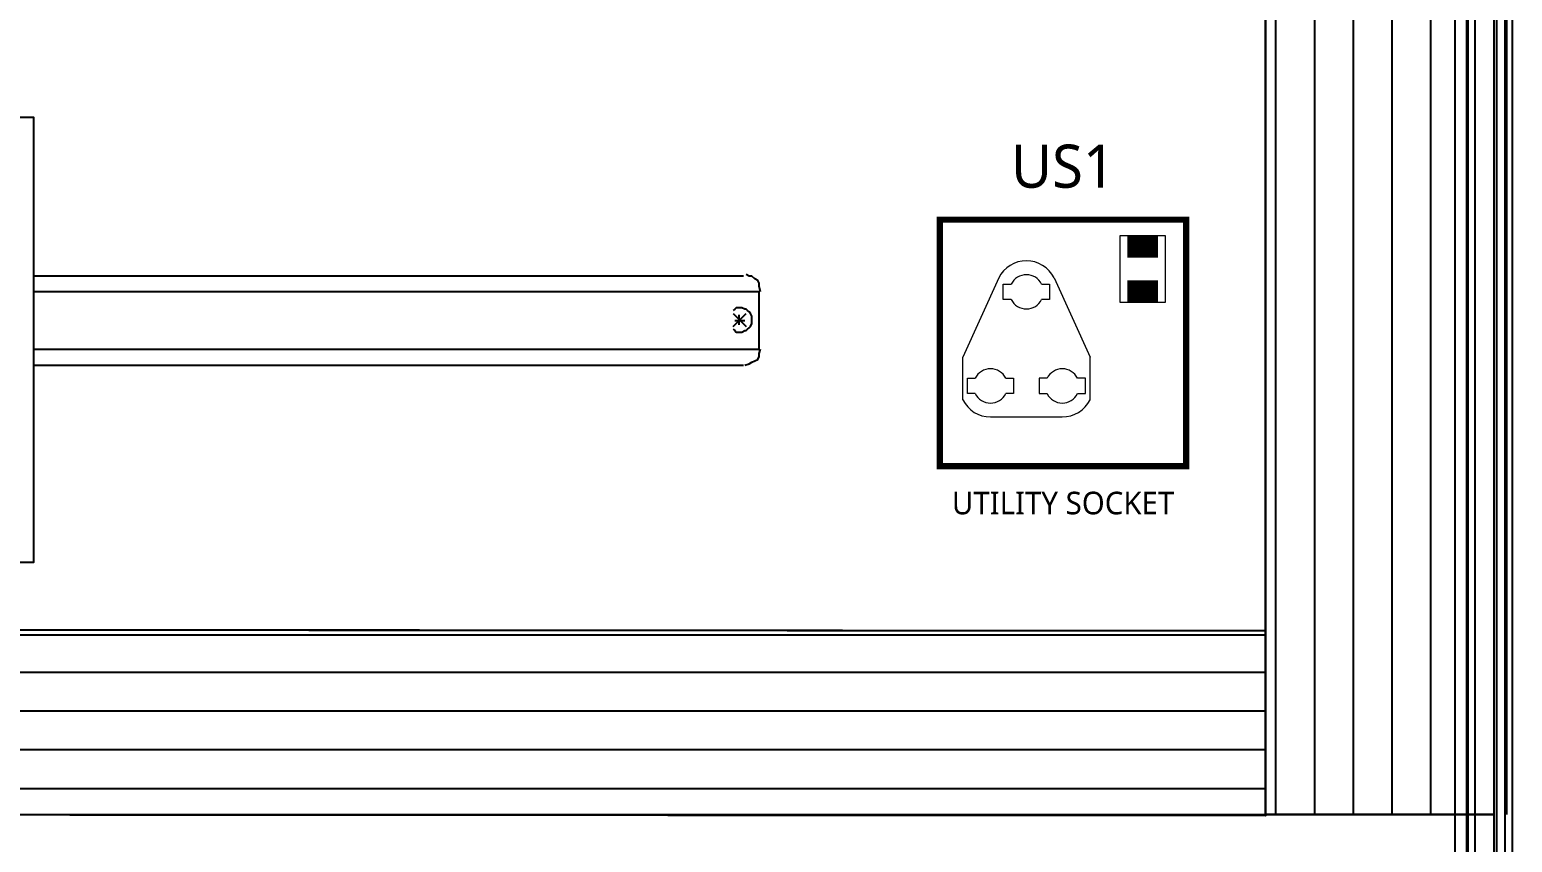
# Model space of a CAD drawing. Header units: inches. Extents: x 100535554 to 201081702, y 63708552 to 127420865.
# Drawn here: x 100541775.4 to 100541871.8, y 63710398.8 to 63710451.5 of the extents above; entities that cross this region are included whole.
import ezdxf
from ezdxf.enums import TextEntityAlignment as Align

# ---------------------------------------------------------------- set-up
doc = ezdxf.new("R2010")
doc.units = ezdxf.units.IN
doc.header["$MEASUREMENT"] = 0
doc.styles.add('MtXpl_Segoe_UI', font='segoeui.ttf')

# ---------------------------------------------------------------- blocks, each defined once
blk = doc.blocks.new('SOCKET')
at = {"lineweight": 13}
for p, q in [((-4.5, -56.58), (-16.16, -82.3)), ((13.5, -56.58), (25.16, -82.3)), ((-16.16, -96.2), (-16.16, -82.3)), ((25.16, -96.2), (25.16, -82.3)), ((-7.16, -101.74), (16.16, -101.74))]:
    blk.add_line(p, q, dxfattribs=at)
at = {"lineweight": 13, "const_width": 2}
blk.add_lwpolyline([(-23.6, -37.73), (56.4, -37.73), (56.4, -117.73), (-23.6, -117.73)], close=True, dxfattribs=at)
at = {"lineweight": 13, "const_width": 10}
for points in [[(42.26, -50.02), (42.26, -42.83)], [(42.26, -57.45), (42.26, -64.64)]]:
    blk.add_lwpolyline(points, dxfattribs=at)
at = {"lineweight": 13}
blk.add_lwpolyline([(34.99, -42.83), (49.54, -42.83), (49.54, -64.64), (34.99, -64.64)], close=True, dxfattribs=at)
for points in [[(-0.45, -63.63), (-3, -63.63), (-3, -58.63), (-0.45, -58.63)], [(9.45, -58.63), (12, -58.63), (12, -63.63), (9.45, -63.63)], [(-12.11, -94.16), (-14.66, -94.16), (-14.66, -89.16), (-12.11, -89.16)], [(-2.21, -89.16), (0.34, -89.16), (0.34, -94.16), (-2.21, -94.16)], [(11.21, -89.16), (8.66, -89.16), (8.66, -94.16), (11.21, -94.16)], [(21.11, -94.16), (23.66, -94.16), (23.66, -89.16), (21.11, -89.16)]]:
    blk.add_lwpolyline(points, dxfattribs=at)
for centre, radius, start, end in [((4.5, -61.13), 10.08, 26.7939, 153.2061), ((4.5, -61.13), 5.55, 26.7939, 153.2061), ((4.5, -61.13), 5.55, 206.7939, 333.2061), ((-7.16, -91.66), 5.55, 26.7939, 153.2061), ((16.16, -91.66), 5.55, 26.7939, 153.2061), ((-7.16, -91.66), 10.08, 206.7939, 270), ((-7.16, -91.66), 5.55, 206.7939, 333.2061), ((16.16, -91.66), 5.55, 206.7939, 333.2061), ((16.16, -91.66), 10.08, 270, 333.2061)]:
    blk.add_arc(centre, radius, start, end, dxfattribs=at)

msp = doc.modelspace()

# ---------------------------------------------------------------- linework, layer by layer
at = {"color": 7, "linetype": 'Continuous', "lineweight": 25, "true_color": 0x000007}
for p, q in [((100541871.287, 63710211.576), (100541871.287, 63710612.388)), ((100541868.025, 63710610.059), (100541868.025, 63710212.042)), ((100541868.771, 63710610.059), (100541868.771, 63710212.042)), ((100541868.864, 63710610.059), (100541868.864, 63710212.042)), ((100541869.33, 63710212.042), (100541869.33, 63710610.059)), ((100541870.728, 63710610.059), (100541870.728, 63710213.999)), ((100541855.724, 63710601.578), (100541855.724, 63710400.567)), ((100541856.377, 63710601.019), (100541856.377, 63710400.567)), ((100541858.893, 63710601.019), (100541858.893, 63710400.567)), ((100541863.925, 63710601.019), (100541863.925, 63710400.567)), ((100541866.441, 63710601.019), (100541866.441, 63710400.567)), ((100541868.864, 63710601.019), (100541868.864, 63710400.567)), ((100541870.542, 63710601.019), (100541870.542, 63710224.25)), ((100541871.38, 63710601.019), (100541871.38, 63710400.567)), ((100541871.753, 63710224.25), (100541871.753, 63710601.019)), ((100541861.409, 63710481.083), (100541861.409, 63710400.567)), ((100541855.724, 63710412.495), (100541700.376, 63710412.588)), ((100541855.724, 63710412.215), (100541700.376, 63710412.215)), ((100541855.724, 63710409.792), (100541700.376, 63710409.792)), ((100541855.724, 63710407.276), (100541764.398, 63710407.276)), ((100541855.724, 63710404.76), (100541700.283, 63710404.76)), ((100541855.724, 63710402.244), (100541700.283, 63710402.244)), ((100541700.376, 63710400.567), (100541870.542, 63710400.567)), ((100541855.724, 63710400.473), (100541855.724, 63710400.567)), ((100541871.753, 63710223.691), (100541871.753, 63710400.567))]:
    msp.add_line(p, q, dxfattribs=at)
at = {"color": 7, "linetype": 'Continuous', "lineweight": -2, "true_color": 0x000007}
for p, q in [((100541820.964, 63710435.513), (100541775.715, 63710435.513)), ((100541821.803, 63710435.513), (100541820.964, 63710435.513)), ((100541820.964, 63710434.488), (100541775.715, 63710434.488)), ((100541822.828, 63710434.488), (100541820.964, 63710434.488)), ((100541822.828, 63710430.76), (100541822.828, 63710434.488)), ((100541821.151, 63710433.09), (100541821.989, 63710432.251)), ((100541821.151, 63710432.251), (100541821.989, 63710433.09)), ((100541821.523, 63710432.344), (100541821.523, 63710432.997)), ((100541821.151, 63710432.065), (100541821.151, 63710432.065)), ((100541821.244, 63710432.624), (100541821.896, 63710432.624)), ((100541820.964, 63710430.76), (100541822.828, 63710430.76)), ((100541820.964, 63710429.735), (100541821.803, 63710429.735))]:
    msp.add_line(p, q, dxfattribs=at)
at = {"color": 7, "linetype": 'Continuous', "lineweight": -2}
for p, q in [((100541775.715, 63710430.76), (100541820.964, 63710430.76)), ((100541775.715, 63710429.735), (100541820.964, 63710429.735))]:
    msp.add_line(p, q, dxfattribs=at)
at = {"color": 7, "linetype": 'Continuous', "lineweight": -2, "true_color": 0x000007}
for points in [[(100541870.542, 63710601.578), (100541870.542, 63710400.567), (100541855.724, 63710400.567), (100541855.724, 63710601.578)], [(100541855.724, 63710412.495), (100541855.724, 63710400.473), (100541700.376, 63710400.567), (100541700.376, 63710412.588)]]:
    msp.add_lwpolyline(points, close=True, dxfattribs=at)
at = {"ltscale": 10}
msp.add_lwpolyline([(100541770.495, 63710416.955), (100541775.715, 63710416.955), (100541775.715, 63710445.815), (100541770.495, 63710445.815)], close=True, dxfattribs=at)
at = {"color": 7, "linetype": 'Continuous', "lineweight": -2, "true_color": 0x000007}
for points in [[(100541822.921, 63710434.488), (100541822.828, 63710434.861), (100541822.828, 63710435.047), (100541822.735, 63710435.233), (100541822.548, 63710435.327), (100541822.362, 63710435.513), (100541822.176, 63710435.513), (100541821.989, 63710435.606)], [(100541821.151, 63710432.065), (100541821.244, 63710431.972), (100541821.337, 63710431.879), (100541821.523, 63710431.879), (100541821.617, 63710431.879), (100541821.71, 63710431.879), (100541821.896, 63710431.972), (100541821.989, 63710431.972), (100541822.082, 63710432.065), (100541822.176, 63710432.158), (100541822.269, 63710432.251), (100541822.362, 63710432.438), (100541822.362, 63710432.531), (100541822.362, 63710432.624), (100541822.362, 63710432.81), (100541822.362, 63710432.904), (100541822.269, 63710433.09), (100541822.176, 63710433.183), (100541822.082, 63710433.276), (100541821.989, 63710433.37), (100541821.896, 63710433.37), (100541821.71, 63710433.463), (100541821.617, 63710433.463), (100541821.523, 63710433.463), (100541821.337, 63710433.463), (100541821.244, 63710433.37), (100541821.151, 63710433.276)], [(100541821.896, 63710429.735), (100541822.176, 63710429.828), (100541822.362, 63710429.922), (100541822.548, 63710430.015), (100541822.735, 63710430.108), (100541822.828, 63710430.294), (100541822.828, 63710430.481), (100541822.921, 63710430.76)]]:
    msp.add_lwpolyline(points, dxfattribs=at)

# ---------------------------------------------------------------- block references
at = {"xscale": 0.2, "yscale": 0.2, "zscale": 0.2}
msp.add_blockref('SOCKET', (100541839.289, 63710446.718), dxfattribs=at)

# ---------------------------------------------------------------- texts
at = {"lineweight": 13, "style": 'MtXpl_Segoe_UI'}
for s, height, p in [('US1', 2.8, (100541842.569, 63710442.648)), ('UTILITY SOCKET', 1.46597, (100541842.569, 63710420.784))]:
    msp.add_text(s, height=height, dxfattribs=at).set_placement(p, align=Align.MIDDLE_CENTER)

doc.saveas('drawing.dxf')
